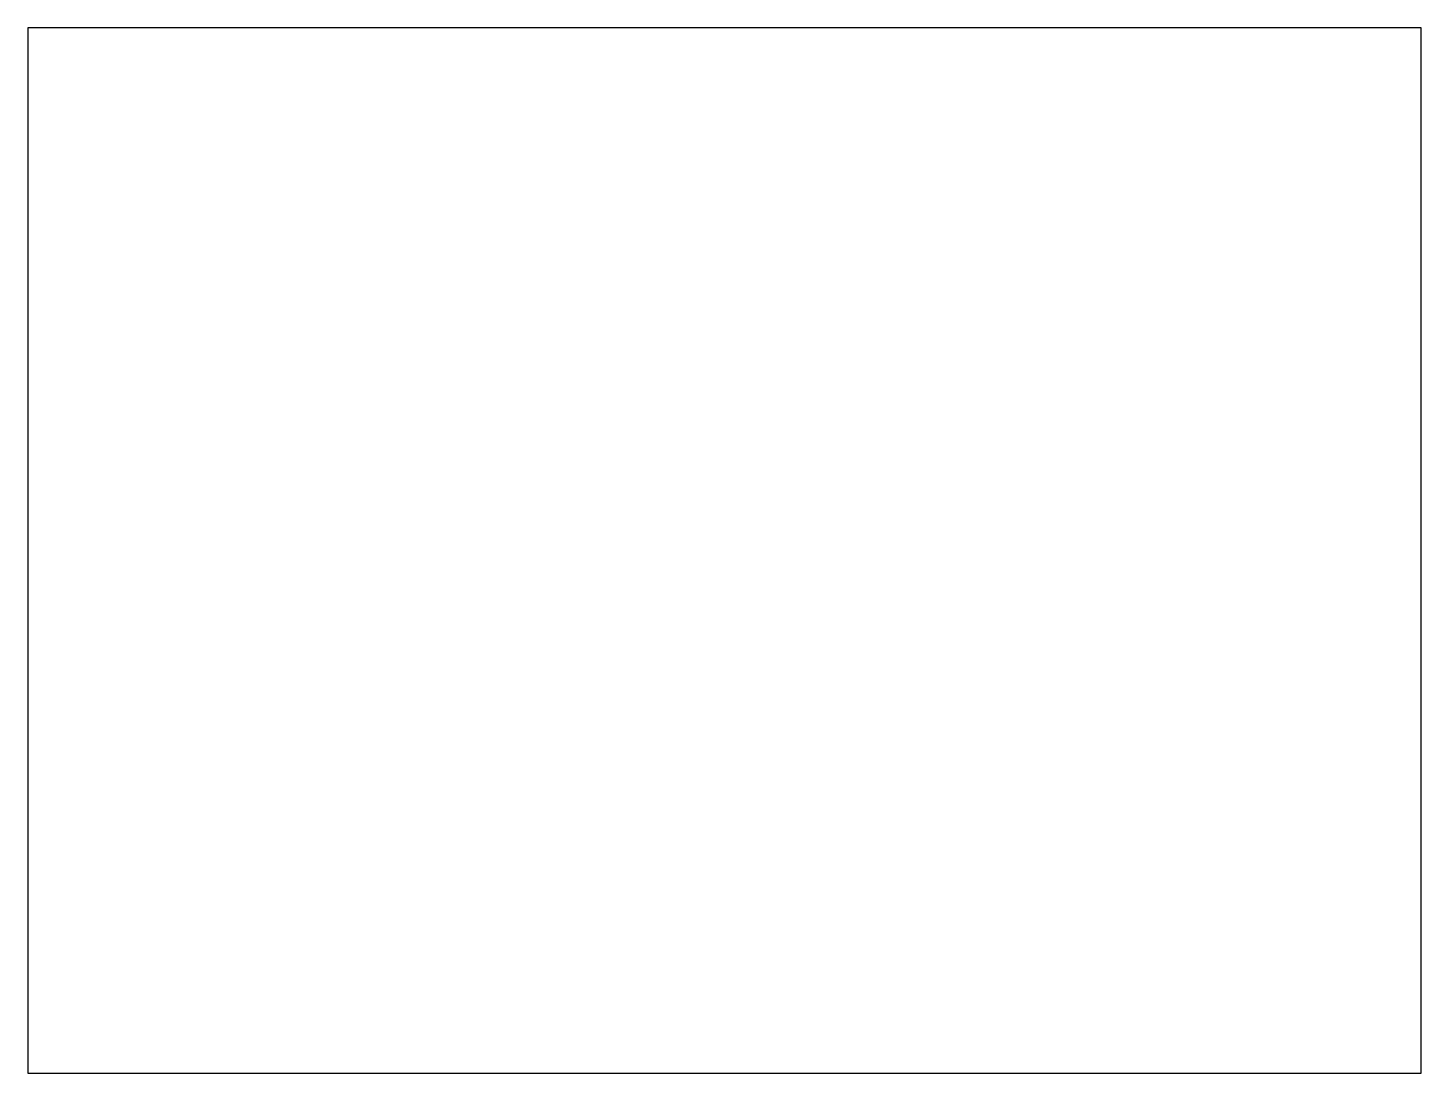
# Model space of a CAD drawing. Header units: metres. Extents: x 0 to 200, y 0 to 150.
import ezdxf

# ---------------------------------------------------------------- set-up
doc = ezdxf.new("R2010")
doc.units = ezdxf.units.M

msp = doc.modelspace()

# ---------------------------------------------------------------- linework, layer by layer
at = {"layer": 'PARCEL'}
msp.add_lwpolyline([(0, 0), (200, 0), (200, 150), (0, 150)], close=True, dxfattribs=at)

doc.saveas('drawing.dxf')
